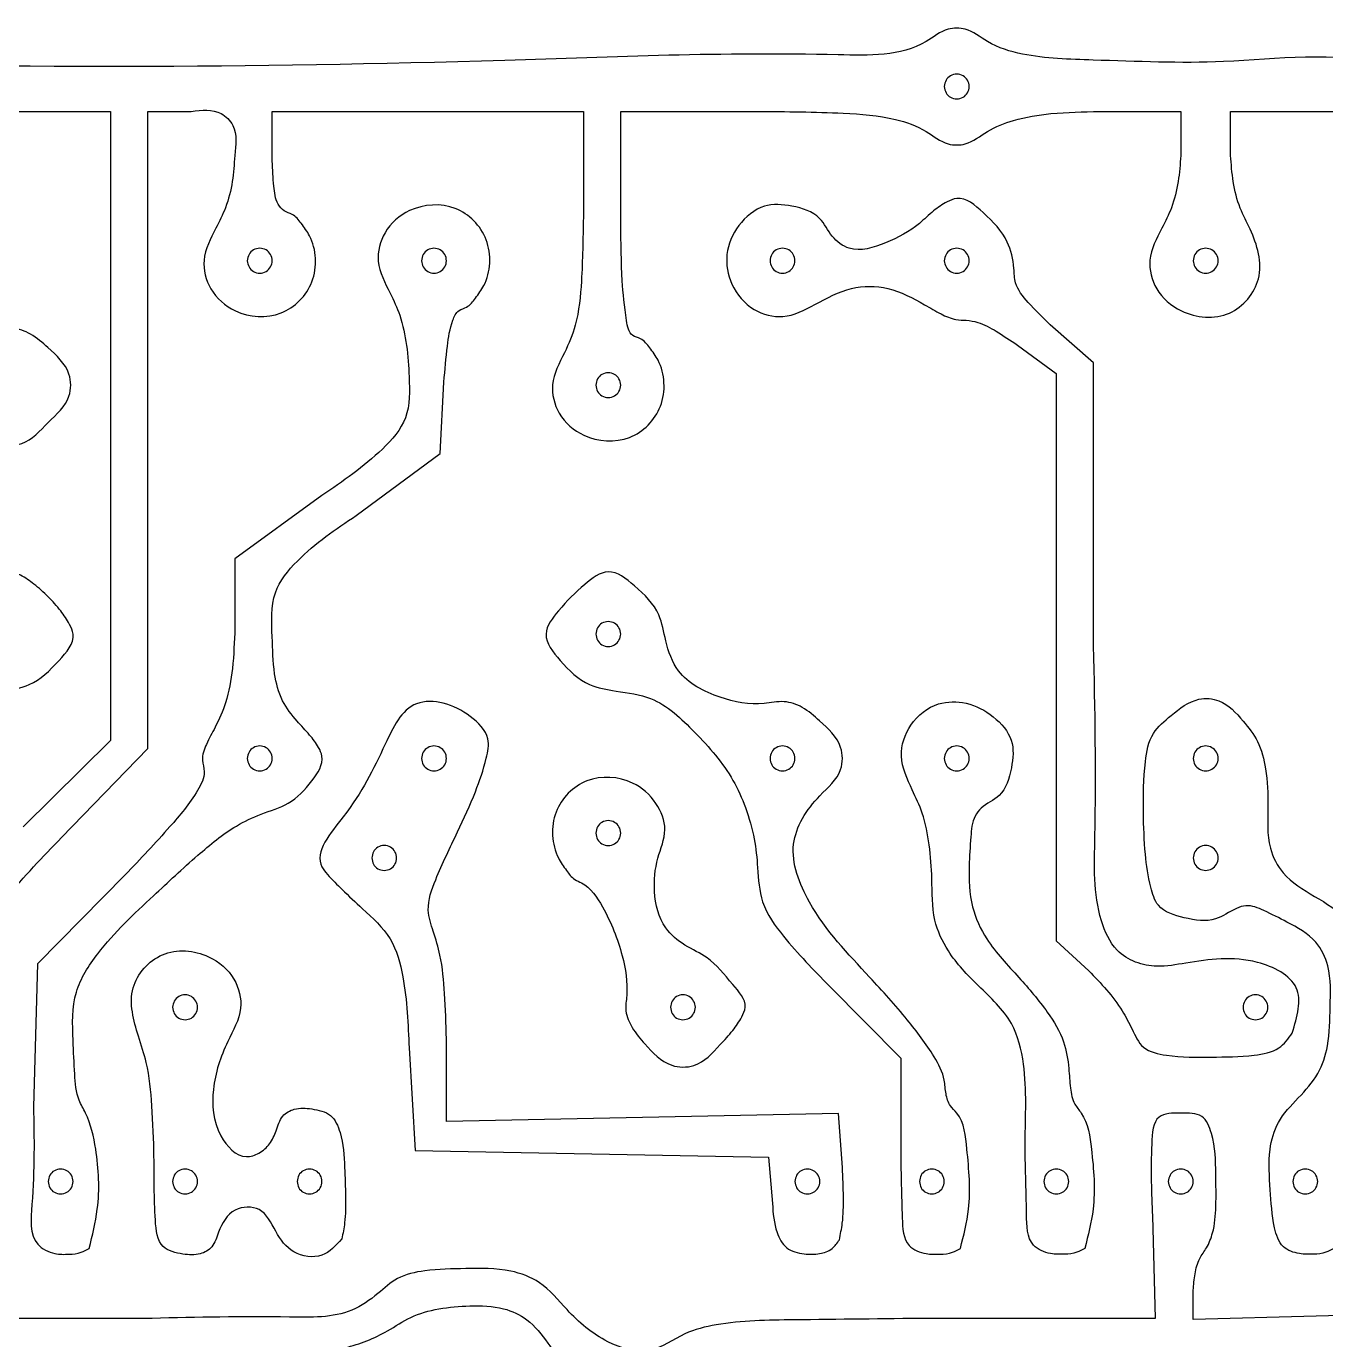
# Model space of a CAD drawing. Extents: x 0.1 to 3.37, y 0.16 to 2.4.
# Drawn here: x 1.481 to 2.641, y 1.232 to 2.405 of the extents above; entities that cross this region are included whole.
import ezdxf

# ---------------------------------------------------------------- set-up
doc = ezdxf.new("R2010")
doc.units = 0
doc.layers.get('0').update_dxf_attribs({"linetype": 'CONTINUOUS'})

msp = doc.modelspace()

# ---------------------------------------------------------------- linework, layer by layer
at = {"color": 7}
for points in [[(2.300147, 2.351001), (2.300147, 2.351001)], [(0.949173, 2.301001), (0.974917, 2.328779), (1.26531, 2.328779), (1.555702, 2.328779), (1.555702, 2.047926), (1.555702, 1.767072), (1.477924, 1.68989)], [(1.512087, 1.680373), (1.589035, 1.759744), (1.589035, 2.044262), (1.589035, 2.328779), (1.627924, 2.328779)], [(1.700147, 2.284335), (1.700147, 2.328779), (1.839035, 2.328779), (1.977924, 2.328779), (1.977924, 2.233944)], [(2.011258, 2.228779), (2.011258, 2.328779), (2.133871, 2.328779)], [(2.438644, 2.328779), (2.511258, 2.328779), (2.511258, 2.289499)], [(2.555702, 2.289499), (2.555702, 2.328779), (2.63348, 2.328779), (2.711258, 2.328779), (2.711258, 2.257853)], [(1.677924, 2.195446), (1.677924, 2.195446)], [(1.83348, 2.195446), (1.83348, 2.195446)], [(2.144591, 2.195446), (2.144591, 2.195446)], [(2.300147, 2.195446), (2.300147, 2.195446)], [(2.522369, 2.195446), (2.522369, 2.195446)], [(2.43348, 1.851572), (2.43348, 2.104255), (2.394754, 2.138256)], [(2.365475, 2.120113), (2.400147, 2.09478), (2.400147, 1.841494), (2.400147, 1.588208), (2.429103, 1.561271)], [(1.775147, 1.967998), (1.850147, 2.023224), (1.853479, 2.087112)], [(1.989035, 2.084335), (1.989035, 2.084335)], [(1.744591, 1.985872), (1.666813, 1.929124), (1.666813, 1.867449)], [(1.989035, 1.862112), (1.989035, 1.862112)], [(1.677924, 1.751001), (1.677924, 1.751001)], [(1.83348, 1.751001), (1.83348, 1.751001)], [(2.144591, 1.751001), (2.144591, 1.751001)], [(2.300147, 1.751001), (2.300147, 1.751001)], [(2.522369, 1.751001), (2.522369, 1.751001)], [(1.989035, 1.684335), (1.989035, 1.684335)], [(1.789035, 1.662112), (1.789035, 1.662112)], [(2.522369, 1.662112), (2.522369, 1.662112)], [(1.569025, 1.647079), (1.490734, 1.567668), (1.487107, 1.43989)], [(2.197369, 1.548081), (2.261258, 1.483404), (2.261258, 1.397758)], [(1.611258, 1.528779), (1.611258, 1.528779)], [(2.055702, 1.528779), (2.055702, 1.528779)], [(2.566813, 1.528779), (2.566813, 1.528779)], [(2.610827, 1.505752), (2.610827, 1.505752)], [(1.822369, 1.492434), (1.827924, 1.401001), (1.985605, 1.397922), (2.143285, 1.394844), (2.146716, 1.353478)], [(2.209181, 1.38568), (2.205702, 1.434011), (2.030702, 1.430343), (1.855702, 1.426674), (1.855702, 1.500679)], [(2.100147, 1.495445), (2.100147, 1.495446)], [(1.500147, 1.373224), (1.500147, 1.373224)], [(1.611258, 1.373224), (1.611258, 1.373224)], [(1.722369, 1.373224), (1.722369, 1.373224)], [(2.166813, 1.373224), (2.166813, 1.373224)], [(2.277924, 1.373224), (2.277924, 1.373224)], [(2.389035, 1.373224), (2.389035, 1.373224)], [(2.500147, 1.373224), (2.500147, 1.373224)], [(2.611258, 1.373224), (2.611258, 1.373224)], [(2.485935, 1.342668), (2.488391, 1.251001), (2.28538, 1.251001)], [(1.762307, 1.321952), (1.762307, 1.321952)], [(2.206453, 1.321173), (2.206453, 1.321173)], [(1.536715, 1.313496), (1.536715, 1.313496)], [(2.314493, 1.313496), (2.314493, 1.313496)], [(2.425604, 1.313496), (2.425604, 1.313496)], [(1.592869, 1.251001), (1.411258, 1.251001), (1.411258, 1.276557)], [(2.741813, 1.255859), (2.522369, 1.250109), (2.522369, 1.276111)]]:
    msp.add_lwpolyline(points, dxfattribs=at)
for points, knots in [([(2.711258, 2.257853), (2.71125, 2.242803), (2.711239, 2.220333), (2.707206, 2.188417), (2.689072, 2.180864), (2.674784, 2.176779), (2.667136, 2.16353), (2.668515, 2.148443), (2.672155, 2.128972), (2.700792, 2.122234), (2.73348, 2.123892), (2.766167, 2.122234), (2.794805, 2.128972), (2.798445, 2.148443), (2.799824, 2.16353), (2.792175, 2.176779), (2.777882, 2.180867), (2.759659, 2.188448), (2.755943, 2.220887), (2.753503, 2.267863), (2.768542, 2.343993), (2.665484, 2.385956), (2.560641, 2.369314), (2.450694, 2.374376), (2.379584, 2.376017), (2.340875, 2.387654), (2.322089, 2.403543), (2.300418, 2.40354), (2.26917, 2.377209), (2.127528, 2.382869), (1.78343, 2.367535), (1.283146, 2.366607), (0.736053, 2.394489), (0.429649, 2.32897), (0.185307, 2.409662), (0.149823, 2.301597), (0.162627, 2.144038), (0.147833, 1.771715), (0.151596, 1.357832), (0.151747, 1.033303), (0.143469, 0.919187), (0.12583, 0.892392), (0.12722, 0.87237), (0.142845, 0.85065), (0.157404, 0.81808), (0.152835, 0.773252), (0.131041, 0.741015), (0.1108, 0.716836), (0.102126, 0.694549), (0.10508, 0.674821), (0.109267, 0.657064), (0.111316, 0.640953), (0.111842, 0.625781), (0.110885, 0.610113), (0.1107, 0.592515), (0.110477, 0.573224), (0.1107, 0.553933), (0.110885, 0.536335), (0.111842, 0.520667), (0.111316, 0.505494), (0.109266, 0.489384), (0.105082, 0.471629), (0.102114, 0.45189), (0.110861, 0.429646), (0.128221, 0.408211), (0.149735, 0.381358), (0.156142, 0.333073), (0.155874, 0.297362), (0.155702, 0.274397)], [0, 0, 0, 0, 0.046565, 0.069525, 0.086763, 0.101114, 0.11312, 0.12866, 0.146768, 0.16627, 0.207011, 0.247753, 0.267255, 0.285363, 0.300902, 0.312909, 0.327259, 0.344524, 0.36766, 0.41474, 0.497278, 0.556793, 0.704974, 0.821322, 0.884682, 0.91787, 0.940531, 0.955707, 0.978391, 1.057791, 1.355222, 2.038571, 2.560849, 2.938208, 3.088981, 3.122773, 3.255657, 3.566821, 4.236132, 4.493101, 4.550837, 4.57081, 4.586193, 4.607483, 4.650012, 4.690452, 4.736309, 4.764385, 4.785282, 4.805446, 4.82287, 4.840273, 4.853994, 4.868367, 4.887331, 4.906787, 4.926242, 4.945207, 4.959579, 4.973301, 4.990703, 5.008127, 5.028292, 5.049189, 5.077263, 5.111472, 5.149938, 5.219239, 5.219239, 5.219239, 5.219239]), ([(2.300147, 2.351001), (2.300455, 2.352956), (2.301064, 2.356813), (2.305484, 2.361056), (2.311247, 2.362648), (2.317072, 2.361056), (2.321311, 2.356813), (2.322905, 2.351001), (2.321311, 2.345189), (2.317072, 2.340947), (2.311247, 2.339355), (2.305484, 2.340947), (2.301064, 2.345189), (2.300455, 2.349047), (2.300147, 2.351001)], [0, 0, 0, 0, 0.0058, 0.011445, 0.017245, 0.023046, 0.028691, 0.034491, 0.040291, 0.045936, 0.051736, 0.057537, 0.063182, 0.068982, 0.068982, 0.068982, 0.068982]), ([(1.627924, 2.328779), (1.637306, 2.329887), (1.651932, 2.331615), (1.66975, 2.313723), (1.666517, 2.290261), (1.665249, 2.265977), (1.659585, 2.243632), (1.648535, 2.221485), (1.63587, 2.19789), (1.643455, 2.167777), (1.668944, 2.14562), (1.709732, 2.142801), (1.741535, 2.174967), (1.739447, 2.210713), (1.726568, 2.228243), (1.719568, 2.237205), (1.710244, 2.239158), (1.70317, 2.248123), (1.701187, 2.264033), (1.700527, 2.276904), (1.700147, 2.284335)], [0, 0, 0, 0, 0.026641, 0.041533, 0.068438, 0.091877, 0.116042, 0.13631, 0.166731, 0.192881, 0.222408, 0.263174, 0.302373, 0.343396, 0.356848, 0.368238, 0.375899, 0.384038, 0.400463, 0.422898, 0.422898, 0.422898, 0.422898]), ([(2.133871, 2.328779), (2.159198, 2.328586), (2.200157, 2.328273), (2.251156, 2.324614), (2.282615, 2.313399), (2.300424, 2.298469), (2.322088, 2.298476), (2.338856, 2.312472), (2.364421, 2.322624), (2.398445, 2.327916), (2.424203, 2.328469), (2.438644, 2.328779)], [0, 0, 0, 0, 0.07608, 0.123037, 0.152398, 0.175057, 0.190225, 0.212884, 0.238214, 0.272166, 0.315496, 0.315496, 0.315496, 0.315496]), ([(2.511258, 2.289499), (2.510709, 2.281705), (2.509595, 2.265874), (2.504051, 2.243655), (2.492971, 2.221473), (2.480315, 2.19791), (2.487903, 2.167719), (2.51395, 2.145409), (2.556415, 2.141309), (2.588418, 2.179819), (2.577339, 2.217023), (2.563028, 2.243087), (2.55747, 2.265711), (2.556284, 2.281674), (2.555702, 2.289499)], [0, 0, 0, 0, 0.023439, 0.047604, 0.067872, 0.098293, 0.124443, 0.153969, 0.196949, 0.237007, 0.28185, 0.302607, 0.327106, 0.350664, 0.350664, 0.350664, 0.350664]), ([(2.394754, 2.138256), (2.38813, 2.144695), (2.376609, 2.155894), (2.3627, 2.172704), (2.362598, 2.192439), (2.357111, 2.216472), (2.33787, 2.236315), (2.316962, 2.254349), (2.300745, 2.247406), (2.289726, 2.23984), (2.273921, 2.224027), (2.249449, 2.210949), (2.218956, 2.201391), (2.198471, 2.216551), (2.189546, 2.237395), (2.164941, 2.245112), (2.137397, 2.247171), (2.115071, 2.228093), (2.103404, 2.201789), (2.10864, 2.172414), (2.127681, 2.150142), (2.157997, 2.142232), (2.186438, 2.157087), (2.215288, 2.173203), (2.251769, 2.173042), (2.277231, 2.159357), (2.296278, 2.148141), (2.308792, 2.142445), (2.320199, 2.142482), (2.332778, 2.14037), (2.347942, 2.13187), (2.359228, 2.124302), (2.365475, 2.120113)], [0, 0, 0, 0, 0.028078, 0.048834, 0.06177, 0.086106, 0.120152, 0.146804, 0.155966, 0.170359, 0.1873, 0.222191, 0.254945, 0.273446, 0.293007, 0.320075, 0.344654, 0.373205, 0.401066, 0.427955, 0.458075, 0.484342, 0.514904, 0.550567, 0.583064, 0.618886, 0.63567, 0.649922, 0.659101, 0.669591, 0.687844, 0.710473, 0.710473, 0.710473, 0.710473]), ([(1.320145, 2.087112), (1.321066, 2.098004), (1.322652, 2.116762), (1.324749, 2.137146), (1.334233, 2.159732), (1.364817, 2.120629), (1.39558, 2.09808), (1.42965, 2.060967), (1.452635, 2.030395), (1.481751, 2.030355), (1.499427, 2.051615), (1.520876, 2.069588), (1.520686, 2.099104), (1.502412, 2.115685), (1.485969, 2.130396), (1.467946, 2.136673), (1.443375, 2.130885), (1.409574, 2.138653), (1.375273, 2.154384), (1.359045, 2.182556), (1.364318, 2.20779), (1.34847, 2.228402), (1.329238, 2.247102), (1.301023, 2.246479), (1.277883, 2.233845), (1.261733, 2.215922), (1.260395, 2.196752), (1.263942, 2.181425), (1.272983, 2.165416), (1.282073, 2.145455), (1.287434, 2.120368), (1.289192, 2.090932), (1.290886, 2.057578), (1.259247, 2.025128), (1.232088, 2.010638), (1.214027, 2.001001)], [0, 0, 0, 0, 0.032305, 0.055641, 0.065568, 0.093713, 0.149516, 0.21007, 0.238552, 0.257688, 0.287783, 0.317732, 0.337489, 0.367586, 0.387286, 0.404222, 0.422086, 0.461216, 0.505924, 0.53168, 0.551385, 0.578589, 0.604385, 0.62901, 0.656334, 0.683186, 0.696125, 0.712447, 0.729729, 0.751038, 0.778111, 0.805729, 0.84086, 0.871995, 0.933816, 0.933816, 0.933816, 0.933816]), ([(1.853479, 2.087112), (1.854376, 2.097916), (1.855925, 2.116558), (1.8591, 2.137863), (1.865319, 2.151579), (1.875492, 2.153724), (1.882167, 2.162707), (1.895005, 2.180195), (1.897089, 2.215924), (1.86529, 2.248092), (1.824494, 2.245268), (1.799024, 2.223122), (1.791378, 2.192973), (1.804474, 2.169144), (1.815477, 2.145224), (1.820739, 2.119587), (1.822694, 2.089238), (1.823581, 2.054236), (1.791292, 2.017644), (1.763193, 1.998527), (1.744591, 1.985872)], [0, 0, 0, 0, 0.032327, 0.055787, 0.066167, 0.073573, 0.084822, 0.098231, 0.139255, 0.178453, 0.21922, 0.248746, 0.274896, 0.305317, 0.326804, 0.354372, 0.3827, 0.419236, 0.453952, 0.52195, 0.52195, 0.52195, 0.52195]), ([(1.977924, 2.233944), (1.977608, 2.215091), (1.97707, 2.183025), (1.973392, 2.141654), (1.961001, 2.11201), (1.946899, 2.086838), (1.95459, 2.056649), (1.980044, 2.034516), (2.020851, 2.031689), (2.052629, 2.063853), (2.050605, 2.099613), (2.037631, 2.117121), (2.030812, 2.126125), (2.018777, 2.128394), (2.014913, 2.150577), (2.011823, 2.181965), (2.011467, 2.211426), (2.011258, 2.228779)], [0, 0, 0, 0, 0.056731, 0.096489, 0.122891, 0.153312, 0.179462, 0.208988, 0.249755, 0.288953, 0.329977, 0.343428, 0.354818, 0.362479, 0.376864, 0.412587, 0.46379, 0.46379, 0.46379, 0.46379]), ([(1.677924, 2.195446), (1.678233, 2.1974), (1.678842, 2.201258), (1.683261, 2.2055), (1.689025, 2.207092), (1.69485, 2.2055), (1.699089, 2.201258), (1.700682, 2.195446), (1.699089, 2.189634), (1.69485, 2.185391), (1.689025, 2.183799), (1.683261, 2.185391), (1.678842, 2.189634), (1.678233, 2.193491), (1.677924, 2.195446)], [0, 0, 0, 0, 0.0058, 0.011445, 0.017245, 0.023046, 0.028691, 0.034491, 0.040291, 0.045936, 0.051736, 0.057537, 0.063182, 0.068982, 0.068982, 0.068982, 0.068982]), ([(1.83348, 2.195446), (1.833788, 2.1974), (1.834397, 2.201258), (1.838817, 2.2055), (1.844581, 2.207092), (1.850406, 2.2055), (1.854645, 2.201258), (1.856238, 2.195446), (1.854645, 2.189634), (1.850406, 2.185391), (1.844581, 2.183799), (1.838817, 2.185391), (1.834397, 2.189634), (1.833788, 2.193491), (1.83348, 2.195446)], [0, 0, 0, 0, 0.0058, 0.011445, 0.017245, 0.023046, 0.028691, 0.034491, 0.040291, 0.045936, 0.051736, 0.057537, 0.063182, 0.068982, 0.068982, 0.068982, 0.068982]), ([(2.144591, 2.195446), (2.1449, 2.1974), (2.145508, 2.201258), (2.149928, 2.2055), (2.155692, 2.207092), (2.161517, 2.2055), (2.165756, 2.201258), (2.167349, 2.195446), (2.165756, 2.189634), (2.161517, 2.185391), (2.155692, 2.183799), (2.149928, 2.185391), (2.145508, 2.189634), (2.1449, 2.193491), (2.144591, 2.195446)], [0, 0, 0, 0, 0.0058, 0.011445, 0.017245, 0.023046, 0.028691, 0.034491, 0.040291, 0.045936, 0.051736, 0.057537, 0.063182, 0.068982, 0.068982, 0.068982, 0.068982]), ([(2.300147, 2.195446), (2.300455, 2.1974), (2.301064, 2.201258), (2.305484, 2.2055), (2.311247, 2.207092), (2.317072, 2.2055), (2.321311, 2.201258), (2.322905, 2.195446), (2.321311, 2.189634), (2.317072, 2.185391), (2.311247, 2.183799), (2.305484, 2.185391), (2.301064, 2.189634), (2.300455, 2.193491), (2.300147, 2.195446)], [0, 0, 0, 0, 0.0058, 0.011445, 0.017245, 0.023046, 0.028691, 0.034491, 0.040291, 0.045936, 0.051736, 0.057537, 0.063182, 0.068982, 0.068982, 0.068982, 0.068982]), ([(2.522369, 2.195446), (2.522677, 2.1974), (2.523286, 2.201258), (2.527706, 2.2055), (2.53347, 2.207092), (2.539295, 2.2055), (2.543534, 2.201258), (2.545127, 2.195446), (2.543534, 2.189634), (2.539295, 2.185391), (2.53347, 2.183799), (2.527706, 2.185391), (2.523286, 2.189634), (2.522677, 2.193491), (2.522369, 2.195446)], [0, 0, 0, 0, 0.0058, 0.011445, 0.017245, 0.023046, 0.028691, 0.034491, 0.040291, 0.045936, 0.051736, 0.057537, 0.063182, 0.068982, 0.068982, 0.068982, 0.068982]), ([(1.989035, 2.084335), (1.989344, 2.086289), (1.989953, 2.090147), (1.994373, 2.094389), (2.000136, 2.095981), (2.005961, 2.094389), (2.0102, 2.090147), (2.011794, 2.084335), (2.0102, 2.078523), (2.005961, 2.07428), (2.000136, 2.072688), (1.994373, 2.07428), (1.989953, 2.078523), (1.989344, 2.08238), (1.989035, 2.084335)], [0, 0, 0, 0, 0.0058, 0.011445, 0.017245, 0.023046, 0.028691, 0.034491, 0.040291, 0.045936, 0.051736, 0.057537, 0.063182, 0.068982, 0.068982, 0.068982, 0.068982]), ([(1.536715, 1.313496), (1.53962, 1.325087), (1.546901, 1.354135), (1.544866, 1.395614), (1.5374, 1.42849), (1.525338, 1.448674), (1.523617, 1.471434), (1.522087, 1.503277), (1.520993, 1.542223), (1.549711, 1.586942), (1.589734, 1.62418), (1.63072, 1.662537), (1.66218, 1.688553), (1.690364, 1.702164), (1.716829, 1.709445), (1.734485, 1.728546), (1.747686, 1.74823), (1.740857, 1.762612), (1.733192, 1.772857), (1.720895, 1.785451), (1.707581, 1.802601), (1.700824, 1.829302), (1.70038, 1.861436), (1.698035, 1.898882), (1.729095, 1.936993), (1.756852, 1.955681), (1.775147, 1.967998)], [0, 0, 0, 0, 0.035718, 0.089509, 0.122886, 0.135592, 0.159235, 0.189428, 0.232744, 0.271846, 0.343643, 0.397193, 0.440502, 0.465007, 0.491102, 0.520253, 0.544014, 0.552176, 0.56594, 0.582664, 0.604914, 0.630145, 0.663206, 0.702644, 0.737028, 0.803495, 0.803495, 0.803495, 0.803495]), ([(1.203382, 1.313496), (1.206304, 1.325097), (1.213629, 1.354168), (1.211202, 1.395435), (1.204684, 1.428402), (1.19222, 1.446637), (1.19025, 1.466275), (1.188658, 1.492629), (1.18851, 1.523163), (1.207567, 1.554913), (1.235548, 1.576897), (1.262621, 1.597044), (1.282618, 1.610428), (1.301996, 1.613595), (1.322699, 1.60913), (1.344112, 1.6245), (1.36, 1.640763), (1.362348, 1.658348), (1.361193, 1.671533), (1.348863, 1.697466), (1.35851, 1.747843), (1.39779, 1.801274), (1.449055, 1.809715), (1.487587, 1.815676), (1.507712, 1.835481), (1.525707, 1.856346), (1.5188, 1.872644), (1.511037, 1.883517), (1.500428, 1.895724), (1.488214, 1.906345), (1.477353, 1.914077), (1.461393, 1.920933), (1.441375, 1.902937), (1.420879, 1.885149), (1.41494, 1.855908), (1.397637, 1.826645), (1.362839, 1.80635), (1.324795, 1.800541), (1.289307, 1.798863), (1.263679, 1.773867), (1.259403, 1.735021), (1.276697, 1.69284), (1.251167, 1.638006), (1.223592, 1.609588), (1.208102, 1.593625)], [0, 0, 0, 0, 0.035718, 0.089509, 0.122886, 0.134449, 0.154772, 0.180239, 0.214884, 0.243452, 0.287682, 0.320573, 0.345548, 0.358219, 0.378683, 0.405945, 0.432163, 0.444075, 0.457875, 0.471388, 0.528941, 0.599978, 0.655176, 0.679776, 0.713859, 0.740647, 0.749809, 0.764202, 0.781143, 0.798084, 0.812476, 0.821639, 0.847264, 0.880985, 0.903964, 0.933659, 0.980968, 1.018174, 1.049463, 1.084874, 1.114014, 1.162239, 1.214696, 1.281929, 1.281929, 1.281929, 1.281929]), ([(2.314493, 1.313496), (2.317482, 1.325146), (2.324972, 1.354343), (2.321061, 1.394491), (2.317905, 1.42886), (2.304439, 1.441127), (2.301005, 1.451769), (2.300793, 1.467357), (2.288373, 1.490367), (2.265544, 1.520512), (2.225675, 1.564659), (2.182125, 1.609533), (2.157075, 1.673905), (2.182934, 1.714368), (2.209796, 1.736204), (2.209564, 1.76579), (2.191303, 1.782345), (2.174858, 1.797071), (2.156836, 1.803314), (2.132029, 1.797648), (2.098358, 1.804021), (2.062242, 1.822616), (2.051111, 1.854198), (2.046547, 1.88359), (2.026535, 1.903351), (2.001051, 1.923665), (1.975443, 1.903946), (1.958296, 1.886808), (1.938586, 1.861163), (1.95888, 1.835393), (1.979237, 1.815878), (2.009578, 1.810517), (2.045035, 1.806176), (2.079395, 1.773241), (2.10845, 1.740622), (2.123404, 1.706541), (2.131137, 1.680288), (2.133792, 1.651921), (2.13543, 1.620324), (2.161076, 1.584874), (2.183411, 1.562231), (2.197369, 1.548081)], [0, 0, 0, 0, 0.035718, 0.089509, 0.122886, 0.131498, 0.142788, 0.155171, 0.177934, 0.218713, 0.269506, 0.355401, 0.408929, 0.45815, 0.488099, 0.507856, 0.537953, 0.557652, 0.574589, 0.592453, 0.63227, 0.67612, 0.705272, 0.729178, 0.763154, 0.789586, 0.813217, 0.846517, 0.870148, 0.89683, 0.930887, 0.955283, 0.986802, 1.036272, 1.091213, 1.117958, 1.14706, 1.172847, 1.203664, 1.239689, 1.299716, 1.299716, 1.299716, 1.299716]), ([(1.666813, 1.867449), (1.666372, 1.855427), (1.665548, 1.832997), (1.660394, 1.802813), (1.650448, 1.780623), (1.641399, 1.764708), (1.636371, 1.750813), (1.641389, 1.736679), (1.630002, 1.714781), (1.605444, 1.685548), (1.582556, 1.661372), (1.569025, 1.647079)], [0, 0, 0, 0, 0.036096, 0.067343, 0.09115, 0.108318, 0.122984, 0.133208, 0.151017, 0.191615, 0.250323, 0.250323, 0.250323, 0.250323]), ([(1.989035, 1.862112), (1.989344, 1.864067), (1.989953, 1.867924), (1.994373, 1.872167), (2.000136, 1.873759), (2.005961, 1.872167), (2.0102, 1.867924), (2.011794, 1.862112), (2.0102, 1.8563), (2.005961, 1.852058), (2.000136, 1.850466), (1.994373, 1.852058), (1.989953, 1.8563), (1.989344, 1.860158), (1.989035, 1.862112)], [0, 0, 0, 0, 0.0058, 0.011445, 0.017245, 0.023046, 0.028691, 0.034491, 0.040291, 0.045936, 0.051736, 0.057537, 0.063182, 0.068982, 0.068982, 0.068982, 0.068982]), ([(2.610827, 1.505752), (2.615135, 1.52043), (2.623834, 1.550063), (2.570841, 1.576798), (2.528409, 1.570416), (2.492124, 1.564205), (2.470419, 1.567881), (2.450407, 1.580754), (2.432619, 1.620323), (2.436385, 1.713332), (2.43467, 1.794926), (2.43348, 1.851572)], [0, 0, 0, 0, 0.040594, 0.081957, 0.14607, 0.171812, 0.191386, 0.210758, 0.240631, 0.315756, 0.486343, 0.486343, 0.486343, 0.486343]), ([(1.855702, 1.500679), (1.855316, 1.514093), (1.854598, 1.539063), (1.851641, 1.571547), (1.844364, 1.595741), (1.836742, 1.618302), (1.848227, 1.649319), (1.864519, 1.682838), (1.881223, 1.718837), (1.890559, 1.746062), (1.895665, 1.771947), (1.87677, 1.790197), (1.854934, 1.801791), (1.819339, 1.803324), (1.79553, 1.75125), (1.774949, 1.709674), (1.735029, 1.664883), (1.751798, 1.644551), (1.763926, 1.63251), (1.783327, 1.614162), (1.808375, 1.592034), (1.820138, 1.546584), (1.821498, 1.513577), (1.822369, 1.492434)], [0, 0, 0, 0, 0.040317, 0.075048, 0.097057, 0.116537, 0.144396, 0.191357, 0.230642, 0.262073, 0.27953, 0.30485, 0.331721, 0.355542, 0.401153, 0.476244, 0.524793, 0.53315, 0.551814, 0.576845, 0.613384, 0.649169, 0.712942, 0.712942, 0.712942, 0.712942]), ([(2.425604, 1.313496), (2.428563, 1.325121), (2.43598, 1.354254), (2.432728, 1.394972), (2.428112, 1.428516), (2.414994, 1.443277), (2.412259, 1.457606), (2.411445, 1.476268), (2.407662, 1.500401), (2.390876, 1.527669), (2.366088, 1.556735), (2.338924, 1.584786), (2.322624, 1.619681), (2.321804, 1.651705), (2.323599, 1.678386), (2.32508, 1.696981), (2.334974, 1.709854), (2.35345, 1.717014), (2.360796, 1.741764), (2.363167, 1.768677), (2.344444, 1.789769), (2.321139, 1.802136), (2.292004, 1.802036), (2.268242, 1.783224), (2.258009, 1.751831), (2.270314, 1.725517), (2.282112, 1.700546), (2.287283, 1.67337), (2.289675, 1.641445), (2.288707, 1.608452), (2.304283, 1.574745), (2.331065, 1.546966), (2.362435, 1.518351), (2.374759, 1.467507), (2.371134, 1.409389), (2.373742, 1.358378), (2.373776, 1.316562), (2.3937, 1.308061), (2.407002, 1.308149), (2.41776, 1.308967), (2.4233, 1.312166), (2.425604, 1.313496)], [0, 0, 0, 0, 0.035718, 0.089509, 0.122886, 0.132625, 0.147468, 0.16506, 0.189278, 0.219481, 0.259405, 0.304258, 0.335798, 0.372348, 0.398348, 0.417259, 0.426149, 0.44571, 0.472777, 0.497357, 0.523718, 0.550913, 0.575399, 0.606472, 0.635391, 0.667201, 0.68965, 0.718765, 0.749123, 0.786097, 0.816126, 0.857305, 0.901999, 0.939714, 1.00922, 1.073842, 1.102204, 1.119093, 1.131609, 1.142711, 1.150615, 1.150615, 1.150615, 1.150615]), ([(2.647826, 1.313496), (2.649287, 1.317646), (2.653578, 1.329831), (2.65486, 1.353807), (2.655614, 1.384158), (2.656912, 1.414958), (2.659256, 1.440534), (2.667582, 1.45827), (2.674979, 1.476738), (2.676216, 1.503219), (2.675634, 1.539172), (2.675447, 1.575694), (2.659991, 1.610593), (2.630868, 1.627724), (2.602902, 1.644175), (2.587414, 1.674562), (2.589734, 1.70721), (2.588193, 1.739074), (2.581722, 1.76612), (2.565834, 1.78579), (2.549888, 1.803851), (2.522913, 1.805797), (2.504272, 1.790612), (2.48373, 1.773854), (2.477896, 1.741232), (2.477578, 1.705543), (2.478917, 1.667635), (2.482805, 1.640308), (2.490357, 1.615447), (2.515218, 1.607935), (2.54096, 1.60375), (2.556851, 1.616069), (2.571906, 1.621102), (2.587771, 1.614295), (2.608289, 1.603868), (2.632115, 1.590769), (2.646021, 1.561889), (2.644265, 1.529713), (2.644331, 1.497158), (2.634938, 1.468107), (2.616257, 1.447654), (2.59687, 1.428037), (2.588879, 1.398254), (2.591244, 1.366236), (2.592841, 1.337461), (2.600057, 1.313671), (2.616341, 1.308258), (2.629219, 1.308108), (2.639983, 1.308974), (2.645522, 1.312167), (2.647826, 1.313496)], [0, 0, 0, 0, 0.013157, 0.038631, 0.071257, 0.104429, 0.131454, 0.147088, 0.162922, 0.190811, 0.225392, 0.271444, 0.299291, 0.334995, 0.369944, 0.394908, 0.432475, 0.465933, 0.491291, 0.513601, 0.54169, 0.559645, 0.588423, 0.610794, 0.637125, 0.682615, 0.719823, 0.749654, 0.76712, 0.792729, 0.820709, 0.841581, 0.850373, 0.866959, 0.889997, 0.921484, 0.945044, 0.981706, 1.01653, 1.042841, 1.07071, 1.098907, 1.124117, 1.160195, 1.194205, 1.212891, 1.228576, 1.241091, 1.252194, 1.260097, 1.260097, 1.260097, 1.260097]), ([(1.677924, 1.751001), (1.678233, 1.752956), (1.678842, 1.756813), (1.683261, 1.761056), (1.689025, 1.762648), (1.69485, 1.761056), (1.699089, 1.756813), (1.700682, 1.751001), (1.699089, 1.745189), (1.69485, 1.740947), (1.689025, 1.739355), (1.683261, 1.740947), (1.678842, 1.745189), (1.678233, 1.749047), (1.677924, 1.751001)], [0, 0, 0, 0, 0.0058, 0.011445, 0.017245, 0.023046, 0.028691, 0.034491, 0.040291, 0.045936, 0.051736, 0.057537, 0.063182, 0.068982, 0.068982, 0.068982, 0.068982]), ([(1.83348, 1.751001), (1.833788, 1.752956), (1.834397, 1.756813), (1.838817, 1.761056), (1.844581, 1.762648), (1.850406, 1.761056), (1.854645, 1.756813), (1.856238, 1.751001), (1.854645, 1.745189), (1.850406, 1.740947), (1.844581, 1.739355), (1.838817, 1.740947), (1.834397, 1.745189), (1.833788, 1.749047), (1.83348, 1.751001)], [0, 0, 0, 0, 0.0058, 0.011445, 0.017245, 0.023046, 0.028691, 0.034491, 0.040291, 0.045936, 0.051736, 0.057537, 0.063182, 0.068982, 0.068982, 0.068982, 0.068982]), ([(2.144591, 1.751001), (2.1449, 1.752956), (2.145508, 1.756813), (2.149928, 1.761056), (2.155692, 1.762648), (2.161517, 1.761056), (2.165756, 1.756813), (2.167349, 1.751001), (2.165756, 1.745189), (2.161517, 1.740947), (2.155692, 1.739355), (2.149928, 1.740947), (2.145508, 1.745189), (2.1449, 1.749047), (2.144591, 1.751001)], [0, 0, 0, 0, 0.0058, 0.011445, 0.017245, 0.023046, 0.028691, 0.034491, 0.040291, 0.045936, 0.051736, 0.057537, 0.063182, 0.068982, 0.068982, 0.068982, 0.068982]), ([(2.300147, 1.751001), (2.300455, 1.752956), (2.301064, 1.756813), (2.305484, 1.761056), (2.311247, 1.762648), (2.317072, 1.761056), (2.321311, 1.756813), (2.322905, 1.751001), (2.321311, 1.745189), (2.317072, 1.740947), (2.311247, 1.739355), (2.305484, 1.740947), (2.301064, 1.745189), (2.300455, 1.749047), (2.300147, 1.751001)], [0, 0, 0, 0, 0.0058, 0.011445, 0.017245, 0.023046, 0.028691, 0.034491, 0.040291, 0.045936, 0.051736, 0.057537, 0.063182, 0.068982, 0.068982, 0.068982, 0.068982]), ([(2.522369, 1.751001), (2.522677, 1.752956), (2.523286, 1.756813), (2.527706, 1.761056), (2.53347, 1.762648), (2.539295, 1.761056), (2.543534, 1.756813), (2.545127, 1.751001), (2.543534, 1.745189), (2.539295, 1.740947), (2.53347, 1.739355), (2.527706, 1.740947), (2.523286, 1.745189), (2.522677, 1.749047), (2.522369, 1.751001)], [0, 0, 0, 0, 0.0058, 0.011445, 0.017245, 0.023046, 0.028691, 0.034491, 0.040291, 0.045936, 0.051736, 0.057537, 0.063182, 0.068982, 0.068982, 0.068982, 0.068982]), ([(2.100147, 1.495446), (2.103999, 1.499612), (2.111123, 1.507317), (2.118728, 1.518241), (2.125453, 1.53343), (2.107994, 1.552324), (2.092646, 1.572641), (2.068018, 1.583402), (2.04696, 1.60091), (2.039731, 1.630989), (2.042618, 1.660889), (2.054126, 1.686724), (2.043842, 1.713109), (2.019811, 1.734285), (1.979384, 1.736967), (1.947623, 1.704779), (1.94986, 1.66924), (1.962317, 1.651638), (1.968641, 1.643021), (1.983354, 1.637531), (1.999465, 1.613041), (2.012899, 1.579091), (2.018331, 1.546671), (2.014547, 1.524746), (2.021406, 1.50931), (2.035272, 1.493134), (2.05186, 1.475029), (2.081389, 1.474733), (2.093099, 1.487663), (2.100147, 1.495445)], [0, 0, 0, 0, 0.016941, 0.031333, 0.040496, 0.063684, 0.096746, 0.119541, 0.142415, 0.176476, 0.206426, 0.23261, 0.25738, 0.285061, 0.325827, 0.365026, 0.40605, 0.419347, 0.430222, 0.436944, 0.465365, 0.512472, 0.548223, 0.561948, 0.577882, 0.596419, 0.626915, 0.646757, 0.676755, 0.676755, 0.676755, 0.676755]), ([(1.989035, 1.684335), (1.989344, 1.686289), (1.989953, 1.690147), (1.994373, 1.694389), (2.000136, 1.695981), (2.005961, 1.694389), (2.0102, 1.690147), (2.011794, 1.684335), (2.0102, 1.678523), (2.005961, 1.67428), (2.000136, 1.672688), (1.994373, 1.67428), (1.989953, 1.678523), (1.989344, 1.68238), (1.989035, 1.684335)], [0, 0, 0, 0, 0.0058, 0.011445, 0.017245, 0.023046, 0.028691, 0.034491, 0.040291, 0.045936, 0.051736, 0.057537, 0.063182, 0.068982, 0.068982, 0.068982, 0.068982]), ([(1.431531, 1.556557), (1.433286, 1.568178), (1.437222, 1.594244), (1.468636, 1.635288), (1.495329, 1.662985), (1.512087, 1.680373)], [0, 0, 0, 0, 0.034764, 0.077977, 0.150859, 0.150859, 0.150859, 0.150859]), ([(1.789035, 1.662112), (1.789344, 1.664067), (1.789953, 1.667924), (1.794373, 1.672167), (1.800136, 1.673759), (1.805961, 1.672167), (1.8102, 1.667924), (1.811794, 1.662112), (1.8102, 1.6563), (1.805961, 1.652058), (1.800136, 1.650466), (1.794373, 1.652058), (1.789953, 1.6563), (1.789344, 1.660158), (1.789035, 1.662112)], [0, 0, 0, 0, 0.0058, 0.011445, 0.017245, 0.023046, 0.028691, 0.034491, 0.040291, 0.045936, 0.051736, 0.057537, 0.063182, 0.068982, 0.068982, 0.068982, 0.068982]), ([(2.522369, 1.662112), (2.522677, 1.664067), (2.523286, 1.667924), (2.527706, 1.672167), (2.53347, 1.673759), (2.539295, 1.672167), (2.543534, 1.667924), (2.545127, 1.662112), (2.543534, 1.6563), (2.539295, 1.652058), (2.53347, 1.650466), (2.527706, 1.652058), (2.523286, 1.6563), (2.522677, 1.660158), (2.522369, 1.662112)], [0, 0, 0, 0, 0.0058, 0.011445, 0.017245, 0.023046, 0.028691, 0.034491, 0.040291, 0.045936, 0.051736, 0.057537, 0.063182, 0.068982, 0.068982, 0.068982, 0.068982]), ([(1.762307, 1.321952), (1.763259, 1.326739), (1.765705, 1.339048), (1.765873, 1.360513), (1.764682, 1.38751), (1.763472, 1.412254), (1.753924, 1.434529), (1.735996, 1.438263), (1.72093, 1.43954), (1.707704, 1.431972), (1.704027, 1.418778), (1.69864, 1.406457), (1.689088, 1.398063), (1.670875, 1.39209), (1.647797, 1.417539), (1.64503, 1.45675), (1.657199, 1.494739), (1.675543, 1.525395), (1.667925, 1.556725), (1.641774, 1.578843), (1.600368, 1.582508), (1.568455, 1.545933), (1.578644, 1.508522), (1.589994, 1.475165), (1.593167, 1.438697), (1.595168, 1.391118), (1.594354, 1.351517), (1.598049, 1.31314), (1.619597, 1.308123), (1.634886, 1.306915), (1.648186, 1.314499), (1.652703, 1.331438), (1.663502, 1.350653), (1.692285, 1.35156), (1.702844, 1.328011), (1.717299, 1.30753), (1.745722, 1.30344), (1.756938, 1.315959), (1.762307, 1.321952)], [0, 0, 0, 0, 0.014615, 0.037585, 0.064137, 0.095475, 0.113023, 0.130645, 0.146185, 0.158191, 0.172541, 0.185604, 0.198185, 0.209773, 0.239163, 0.281158, 0.325805, 0.357562, 0.384105, 0.414471, 0.455656, 0.495047, 0.538435, 0.563027, 0.601873, 0.647339, 0.704133, 0.728769, 0.747498, 0.763038, 0.775044, 0.789394, 0.814238, 0.835441, 0.859848, 0.884412, 0.909441, 0.932432, 0.932432, 0.932432, 0.932432]), ([(2.429103, 1.561271), (2.43452, 1.555724), (2.445347, 1.544635), (2.458579, 1.52717), (2.46788, 1.50949), (2.476466, 1.490142), (2.505112, 1.483978), (2.537815, 1.484349), (2.571208, 1.484625), (2.598925, 1.489464), (2.607205, 1.500795), (2.610827, 1.505752)], [0, 0, 0, 0, 0.023279, 0.046529, 0.065054, 0.08418, 0.105797, 0.145834, 0.184333, 0.207263, 0.225091, 0.225091, 0.225091, 0.225091]), ([(1.611258, 1.528779), (1.611566, 1.530734), (1.612175, 1.534591), (1.616595, 1.538834), (1.622358, 1.540426), (1.628183, 1.538834), (1.632423, 1.534591), (1.634016, 1.528779), (1.632423, 1.522967), (1.628183, 1.518725), (1.622358, 1.517132), (1.616595, 1.518725), (1.612175, 1.522967), (1.611566, 1.526824), (1.611258, 1.528779)], [0, 0, 0, 0, 0.0058, 0.011445, 0.017245, 0.023046, 0.028691, 0.034491, 0.040291, 0.045936, 0.051736, 0.057537, 0.063182, 0.068982, 0.068982, 0.068982, 0.068982]), ([(2.055702, 1.528779), (2.056011, 1.530734), (2.05662, 1.534591), (2.061039, 1.538834), (2.066803, 1.540426), (2.072628, 1.538834), (2.076867, 1.534591), (2.07846, 1.528779), (2.076867, 1.522967), (2.072628, 1.518725), (2.066803, 1.517132), (2.061039, 1.518725), (2.05662, 1.522967), (2.056011, 1.526824), (2.055702, 1.528779)], [0, 0, 0, 0, 0.0058, 0.011445, 0.017245, 0.023046, 0.028691, 0.034491, 0.040291, 0.045936, 0.051736, 0.057537, 0.063182, 0.068982, 0.068982, 0.068982, 0.068982]), ([(2.566813, 1.528779), (2.567122, 1.530734), (2.567731, 1.534591), (2.57215, 1.538834), (2.577914, 1.540426), (2.583739, 1.538834), (2.587978, 1.534591), (2.589571, 1.528779), (2.587978, 1.522967), (2.583739, 1.518725), (2.577914, 1.517132), (2.57215, 1.518725), (2.567731, 1.522967), (2.567122, 1.526824), (2.566813, 1.528779)], [0, 0, 0, 0, 0.0058, 0.011445, 0.017245, 0.023046, 0.028691, 0.034491, 0.040291, 0.045936, 0.051736, 0.057537, 0.063182, 0.068982, 0.068982, 0.068982, 0.068982]), ([(1.487107, 1.43989), (1.487597, 1.412167), (1.488288, 1.373089), (1.482592, 1.319103), (1.504557, 1.307906), (1.518129, 1.30818), (1.528868, 1.308962), (1.53441, 1.312164), (1.536715, 1.313496)], [0, 0, 0, 0, 0.087317, 0.123077, 0.140493, 0.153009, 0.164111, 0.172015, 0.172015, 0.172015, 0.172015]), ([(2.522369, 1.276111), (2.522754, 1.28102), (2.523509, 1.290644), (2.527003, 1.303908), (2.535237, 1.31452), (2.541283, 1.330164), (2.543151, 1.352708), (2.542301, 1.382626), (2.542248, 1.409398), (2.531514, 1.434806), (2.511183, 1.434201), (2.486796, 1.434373), (2.484015, 1.390213), (2.485131, 1.362593), (2.485935, 1.342668)], [0, 0, 0, 0, 0.0148, 0.02902, 0.04022, 0.054672, 0.078611, 0.107591, 0.143936, 0.161388, 0.180309, 0.199996, 0.224799, 0.289023, 0.289023, 0.289023, 0.289023]), ([(2.261258, 1.397758), (2.261549, 1.379534), (2.261971, 1.353099), (2.263568, 1.315599), (2.282715, 1.308133), (2.295883, 1.308135), (2.30665, 1.308969), (2.312189, 1.312166), (2.314493, 1.313496)], [0, 0, 0, 0, 0.056963, 0.082626, 0.09924, 0.111756, 0.122858, 0.130762, 0.130762, 0.130762, 0.130762]), ([(1.500147, 1.373224), (1.500455, 1.375178), (1.501064, 1.379036), (1.505484, 1.383278), (1.511247, 1.38487), (1.517072, 1.383278), (1.521311, 1.379036), (1.522905, 1.373224), (1.521311, 1.367412), (1.517072, 1.363169), (1.511247, 1.361577), (1.505484, 1.363169), (1.501064, 1.367412), (1.500455, 1.371269), (1.500147, 1.373224)], [0, 0, 0, 0, 0.0058, 0.011445, 0.017245, 0.023046, 0.028691, 0.034491, 0.040291, 0.045936, 0.051736, 0.057537, 0.063182, 0.068982, 0.068982, 0.068982, 0.068982]), ([(1.611258, 1.373224), (1.611566, 1.375178), (1.612175, 1.379036), (1.616595, 1.383278), (1.622358, 1.38487), (1.628183, 1.383278), (1.632423, 1.379036), (1.634016, 1.373224), (1.632423, 1.367412), (1.628183, 1.363169), (1.622358, 1.361577), (1.616595, 1.363169), (1.612175, 1.367412), (1.611566, 1.371269), (1.611258, 1.373224)], [0, 0, 0, 0, 0.0058, 0.011445, 0.017245, 0.023046, 0.028691, 0.034491, 0.040291, 0.045936, 0.051736, 0.057537, 0.063182, 0.068982, 0.068982, 0.068982, 0.068982]), ([(1.722369, 1.373224), (1.722677, 1.375178), (1.723286, 1.379036), (1.727706, 1.383278), (1.73347, 1.38487), (1.739295, 1.383278), (1.743534, 1.379036), (1.745127, 1.373224), (1.743534, 1.367412), (1.739295, 1.363169), (1.73347, 1.361577), (1.727706, 1.363169), (1.723286, 1.367412), (1.722677, 1.371269), (1.722369, 1.373224)], [0, 0, 0, 0, 0.0058, 0.011445, 0.017245, 0.023046, 0.028691, 0.034491, 0.040291, 0.045936, 0.051736, 0.057537, 0.063182, 0.068982, 0.068982, 0.068982, 0.068982]), ([(2.166813, 1.373224), (2.167122, 1.375178), (2.167731, 1.379036), (2.17215, 1.383278), (2.177914, 1.38487), (2.183739, 1.383278), (2.187978, 1.379036), (2.189571, 1.373224), (2.187978, 1.367412), (2.183739, 1.363169), (2.177914, 1.361577), (2.17215, 1.363169), (2.167731, 1.367412), (2.167122, 1.371269), (2.166813, 1.373224)], [0, 0, 0, 0, 0.0058, 0.011445, 0.017245, 0.023046, 0.028691, 0.034491, 0.040291, 0.045936, 0.051736, 0.057537, 0.063182, 0.068982, 0.068982, 0.068982, 0.068982]), ([(2.206453, 1.321173), (2.207459, 1.326081), (2.210021, 1.338575), (2.210303, 1.360275), (2.209572, 1.376837), (2.209181, 1.38568)], [0, 0, 0, 0, 0.015006, 0.038202, 0.064778, 0.064778, 0.064778, 0.064778]), ([(2.277924, 1.373224), (2.278233, 1.375178), (2.278842, 1.379036), (2.283261, 1.383278), (2.289025, 1.38487), (2.29485, 1.383278), (2.299089, 1.379036), (2.300682, 1.373224), (2.299089, 1.367412), (2.29485, 1.363169), (2.289025, 1.361577), (2.283261, 1.363169), (2.278842, 1.367412), (2.278233, 1.371269), (2.277924, 1.373224)], [0, 0, 0, 0, 0.0058, 0.011445, 0.017245, 0.023046, 0.028691, 0.034491, 0.040291, 0.045936, 0.051736, 0.057537, 0.063182, 0.068982, 0.068982, 0.068982, 0.068982]), ([(2.389035, 1.373224), (2.389344, 1.375178), (2.389953, 1.379036), (2.394373, 1.383278), (2.400136, 1.38487), (2.405961, 1.383278), (2.4102, 1.379036), (2.411794, 1.373224), (2.4102, 1.367412), (2.405961, 1.363169), (2.400136, 1.361577), (2.394373, 1.363169), (2.389953, 1.367412), (2.389344, 1.371269), (2.389035, 1.373224)], [0, 0, 0, 0, 0.0058, 0.011445, 0.017245, 0.023046, 0.028691, 0.034491, 0.040291, 0.045936, 0.051736, 0.057537, 0.063182, 0.068982, 0.068982, 0.068982, 0.068982]), ([(2.500147, 1.373224), (2.500455, 1.375178), (2.501064, 1.379036), (2.505484, 1.383278), (2.511247, 1.38487), (2.517072, 1.383278), (2.521311, 1.379036), (2.522905, 1.373224), (2.521311, 1.367412), (2.517072, 1.363169), (2.511247, 1.361577), (2.505484, 1.363169), (2.501064, 1.367412), (2.500455, 1.371269), (2.500147, 1.373224)], [0, 0, 0, 0, 0.0058, 0.011445, 0.017245, 0.023046, 0.028691, 0.034491, 0.040291, 0.045936, 0.051736, 0.057537, 0.063182, 0.068982, 0.068982, 0.068982, 0.068982]), ([(2.611258, 1.373224), (2.611566, 1.375178), (2.612175, 1.379036), (2.616595, 1.383278), (2.622358, 1.38487), (2.628183, 1.383278), (2.632423, 1.379036), (2.634016, 1.373224), (2.632423, 1.367412), (2.628183, 1.363169), (2.622358, 1.361577), (2.616595, 1.363169), (2.612175, 1.367412), (2.611566, 1.371269), (2.611258, 1.373224)], [0, 0, 0, 0, 0.0058, 0.011445, 0.017245, 0.023046, 0.028691, 0.034491, 0.040291, 0.045936, 0.051736, 0.057537, 0.063182, 0.068982, 0.068982, 0.068982, 0.068982]), ([(2.146716, 1.353478), (2.147324, 1.344808), (2.148308, 1.330781), (2.158137, 1.312117), (2.174346, 1.307991), (2.188252, 1.308063), (2.200309, 1.312026), (2.204516, 1.31829), (2.206453, 1.321173)], [0, 0, 0, 0, 0.026094, 0.04222, 0.058873, 0.072566, 0.084506, 0.094688, 0.094688, 0.094688, 0.094688]), ([(2.28538, 1.251001), (2.245575, 1.250541), (2.182628, 1.249813), (2.109507, 1.249043), (2.066094, 1.238521), (2.037346, 1.216307), (1.995106, 1.229177), (1.965374, 1.254833), (1.94227, 1.283802), (1.90917, 1.296175), (1.874027, 1.295433), (1.840249, 1.294894), (1.811844, 1.288972), (1.793484, 1.271477), (1.76393, 1.250929), (1.691939, 1.253316), (1.63318, 1.251943), (1.592869, 1.251001)], [0, 0, 0, 0, 0.119595, 0.189126, 0.218194, 0.252839, 0.290833, 0.337273, 0.371715, 0.399345, 0.439566, 0.476161, 0.50166, 0.523431, 0.551089, 0.607207, 0.729834, 0.729834, 0.729834, 0.729834]), ([(1.37087, 1.217668), (1.463074, 1.219877), (1.593805, 1.223009), (1.741577, 1.214043), (1.798821, 1.235958), (1.823852, 1.253492), (1.849362, 1.260368), (1.877279, 1.262645), (1.904707, 1.261994), (1.930109, 1.250203), (1.945919, 1.230195), (1.959054, 1.209323), (1.968759, 1.19021), (1.972852, 1.16871), (1.9814, 1.145519), (1.999818, 1.127213), (2.025348, 1.112458), (2.049839, 1.132238), (2.066772, 1.152094), (2.075744, 1.174147), (2.071918, 1.188274), (2.075439, 1.197888), (2.092424, 1.219047), (2.178463, 1.204428), (2.319149, 1.22551), (2.535735, 1.220395), (2.76527, 1.226316), (2.961642, 1.229879), (3.077189, 1.234666), (3.122369, 1.236538)], [0, 0, 0, 0, 0.278169, 0.394402, 0.435396, 0.459224, 0.485455, 0.513255, 0.543487, 0.566524, 0.594616, 0.618315, 0.640948, 0.658098, 0.683975, 0.713056, 0.736748, 0.76198, 0.795618, 0.818921, 0.828125, 0.838159, 0.848285, 0.907269, 1.060383, 1.300959, 1.542197, 1.753522, 1.889208, 1.889208, 1.889208, 1.889208])]:
    msp.add_open_spline(points, degree=3, knots=knots, dxfattribs=at)

doc.saveas('drawing.dxf')
